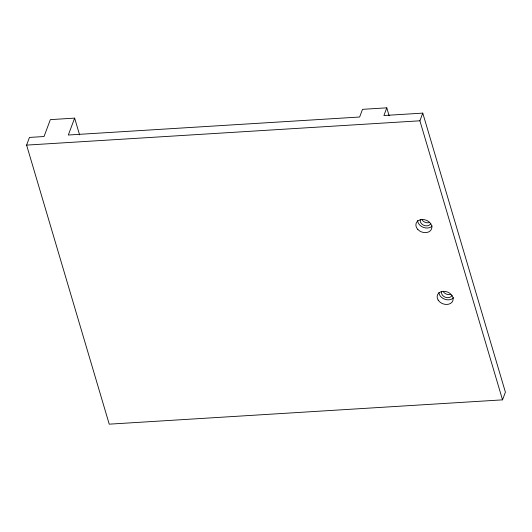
<?xml version="1.0" encoding="UTF-8"?>
<svg xmlns="http://www.w3.org/2000/svg" width="532" height="532" viewBox="0 0 532 532"><rect width="100%" height="100%" fill="white"/><g stroke="black" fill="none" stroke-linecap="round" stroke-linejoin="round"><path stroke-width="0.8" d="M74.633 118.124L68.315 135.022L359.645 117.013L362.518 109.333L386.791 107.836L383.924 115.517L422.767 113.117L505.4 392.17L502.527 399.858L109.233 424.164L26.6 145.11L29.473 137.422L44.036 136.525L50.354 119.627L74.633 118.124L79.587 134.855M502.527 399.858L419.894 120.797L422.767 113.117M26.6 145.11L419.894 120.797M386.791 107.836L389.138 115.743M450.624 294.382A5.52 4.249 20.5 0 1 443.309 291.656M452.034 295.2A5.52 4.249 20.5 0 1 445.384 297.255A5.52 4.249 20.5 0 1 441.686 291.35M429.357 222.562A5.52 4.249 20.5 0 1 422.042 219.842M430.767 223.387A5.52 4.249 20.5 0 1 424.117 225.442A5.52 4.249 20.5 0 1 420.42 219.53M453.729 297.581A8.219 6.324 20.5 0 1 444.998 299.323A8.219 6.324 20.5 0 1 438.873 292.607M432.257 226A8.219 6.324 20.5 0 1 423.359 227.37A8.219 6.324 20.5 0 1 417.587 220.474M438.135 300.048A8.219 6.324 20.5 0 0 452.007 302.189A8.219 6.324 20.5 0 0 445.271 291.416A8.219 6.324 20.5 0 0 438.135 300.048M417.853 229.498A8.219 6.324 20.5 0 0 431.459 229.219A8.219 6.324 20.5 0 0 422.308 219.483A8.219 6.324 20.5 0 0 417.853 229.498"/></g></svg>
